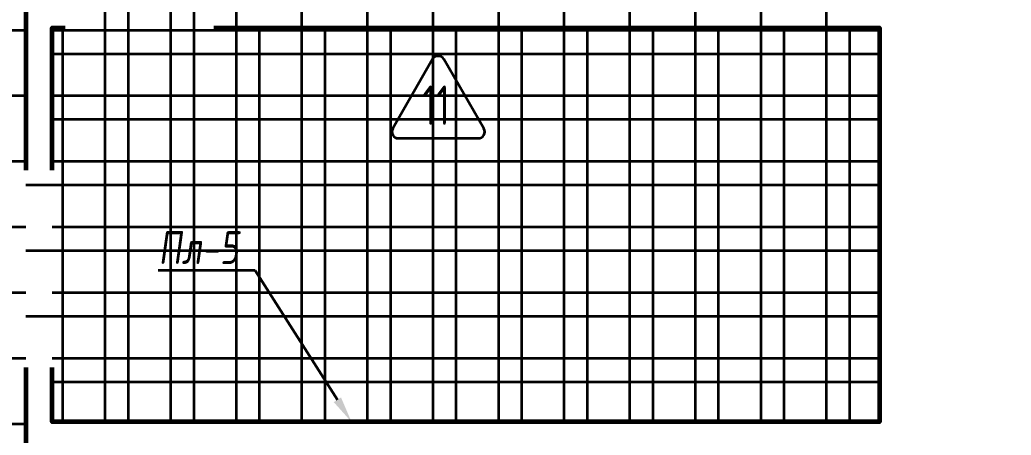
# Model space of a CAD drawing. Header units: millimetres. Extents: x -510890 to 418982, y -118257 to 141350.
# Drawn here: x 253440 to 260976, y -61776 to -58621 of the extents above; entities that cross this region are included whole.
import ezdxf
from ezdxf import colors
from ezdxf.entities.mleader import LeaderData, LeaderLine
from ezdxf.enums import TextEntityAlignment as Align
from ezdxf.math import Vec2, Vec3

# ---------------------------------------------------------------- set-up
doc = ezdxf.new("R2010")
doc.units = ezdxf.units.MM
doc.layers.add('АР_Площадь контур', color=220, linetype='Continuous', lineweight=35, plot=False)
doc.styles.add('ISOCPEUR', font='isocpeur.ttf', dxfattribs={"height": 800})
doc.styles.add('Архитект', font='isocpeur.ttf', dxfattribs={"width": 0.8, "oblique": 8})

msp = doc.modelspace()

# ---------------------------------------------------------------- hatches: boundary and pattern name
at = {"layer": 'АР_Площадь контур', "true_color": 0x000000, "transparency": 33554687}
h = msp.add_hatch(dxfattribs=at)
h.set_pattern_fill('ANSI37', color=18, scale=157, angle=45, style=0)
h.set_pattern_definition([(90, (2999.9, -126491.3), (-498.475, 0), []), (180, (2999.9, -126491.3), (-6e-14, -498.475), [])])
h.paths.add_polyline_path([(253485.5, -64835.6), (249675.5, -64835.6), (249675.5, -54583.1), (249375.5, -54583.1), (249375.5, -55295.6), (245745.5, -55295.6), (245745.5, -54508.2), (245545.5, -54508.2), (245545.5, -52808.2), (245745.5, -52808.2), (245745.5, -52246.8), (249375.5, -52246.8), (249375.5, -52583.1), (249575.5, -52583.1), (249575.5, -51625.6), (249675.5, -51625.6), (249675.5, -51225.6), (253485.5, -51225.6), (253485.5, -62985.9), (253685.5, -62985.9), (253685.5, -62515.8), (259875.5, -62515.5), (259875.5, -64735.6), (253685.5, -64735.6), (253685.5, -64485.8), (253485.5, -64485.9)])
h = msp.add_hatch(dxfattribs=at)
h.set_pattern_fill('ANSI37', color=18, scale=157, angle=45, style=0)
h.set_pattern_definition([(90, (139938.06, -126491.3), (-498.475, 0), []), (180, (139938.06, -126491.3), (-6e-14, -498.475), [])])
h.paths.add_polyline_path([(259975.5, -61675.6), (259875.5, -61675.6), (253685.5, -61675.6), (253685.5, -55400.6), (253485.5, -55400.6), (253485.5, -53900.6), (253685.5, -53900.6), (253685.5, -53400.6), (259975.5, -53400.6)])
at = {"layer": 'АР_Площадь контур', "lineweight": 5, "ltscale": 300, "transparency": 33554687}
h = msp.add_hatch(color=252, dxfattribs=at)
h.dxf.hatch_style = 1
h.paths.add_polyline_path([(257975.5, -56061.2), (257475.5, -56061.2)], flags=17)
h.paths.add_polyline_path([(258975.5, -57061.2), (258475.5, -57061.2)], flags=17)
h.paths.add_polyline_path([(259475.5, -56561.2), (258975.5, -56561.2), (258975.5, -57561.2), (259475.5, -57561.2)])
h.paths.add_polyline_path([(259475.5, -57561.2), (258975.5, -57561.2), (258975.5, -58061.2), (259475.5, -58061.2)])
h.paths.add_polyline_path([(259975.5, -57561.2), (259475.5, -57561.2), (259475.5, -58061.2), (259975.5, -58061.2)])
h.paths.add_polyline_path([(259975.5, -58061.2), (259475.5, -58061.2)], flags=17)
h.paths.add_polyline_path([(260975.5, -59061.2), (260475.5, -59061.2)], flags=17)
at = {"layer": 'АР_Площадь контур', "true_color": 0x000000, "transparency": 33554687}
h = msp.add_hatch(dxfattribs=at)
h.set_pattern_fill('ANSI37', color=18, scale=157, angle=45, style=0)
h.set_pattern_definition([(90, (399819.87, 29351.63), (-498.475, 0), []), (180, (399819.87, 29351.63), (-6e-14, -498.475), [])])
h.paths.add_polyline_path([(253685.5, -58681.2), (253785.4, -58681.2), (253785.4, -58561.2), (254915.4, -58561.2), (254915.4, -58679.8), (259975.5, -58681.2), (259975.5, -61675.6), (259875.5, -61675.6), (258859.7, -61675.6), (253685.5, -61675.6), (253685.5, -61262.8), (253485.5, -61262.8), (253485.5, -59762.8), (253685.5, -59762.8)])

# ---------------------------------------------------------------- linework, layer by layer
at = {"layer": 'АР_Площадь контур', "lineweight": 60}
for points in [[(253485.5, -53411.1), (253485.5, -59762.8)], [(253685.5, -59762.8), (253685.3, -58681), (253785.2, -58681)], [(254915.4, -58681.2), (259975.5, -58681.2), (259975.5, -61675.6), (253685.5, -61675.6), (253685.5, -61262.8)], [(253485.5, -61262.8), (253485.5, -62985.9), (253685.5, -62985.9), (253685.5, -62515.6), (259875.5, -62515.6), (259875.5, -62783.9)]]:
    msp.add_lwpolyline(points, dxfattribs=at)
at = {"layer": 'АР_Площадь контур', "linetype": 'Continuous'}
msp.add_lwpolyline([(256317.3, -59521), (256923.5, -59521, 0.577349), (256966.8, -59446), (256663.7, -58921, 0.577354), (256577.1, -58921), (256274, -59446, 0.577349), (256317.3, -59521, 0.000002)], format="xyb", dxfattribs=at)

# ---------------------------------------------------------------- texts
at = {"layer": 'АР_Площадь контур', "linetype": 'Continuous', "style": 'ISOCPEUR', "width": 0.7}
msp.add_text('11', height=300, dxfattribs=at).set_placement((256603.8, -59419.3), align=Align.CENTER)

# ---------------------------------------------------------------- leaders
at = {"layer": 'АР_Площадь контур'}
ml = msp.add_multileader_mtext('Standard', dxfattribs=at)
ml.set_content('Пл-5', color=256, style='Архитект')
ml.set_leader_properties(color=256, linetype='ByLayer', lineweight=-1)
ml.build(insert=Vec2(0, 0))
ml.multileader.update_dxf_attribs({"text_left_attachment_type": 6, "text_right_attachment_type": 6, "dogleg_length": 25, "arrow_head_size": 200})
ctx = ml.context
ctx.base_point, ctx.char_height, ctx.arrow_head_size, ctx.landing_gap_size, ctx.plane_origin = Vec3(254393, -60526), 250, 200, 100, Vec3(240379, -61134.4)
ctx.left_attachment, ctx.right_attachment = 6, 6
notes = []
notes.append((ctx, [(0, (1, 1, 0), (255228.3, -60526), (-1, 0), 25, [(1, [(255961.4, -61675.6)], 0, [])])]))
ctx.mtext.insert, ctx.mtext.width, ctx.mtext.defined_height, ctx.mtext.line_spacing_style, ctx.mtext.flow_direction = Vec3(254493, -60226), 3549.472, 1007.6, 2, 5
for ctx, leaders in notes:
    for number, flags, end, landing, length, lines in leaders:
        leader = LeaderData()
        leader.index, (leader.has_last_leader_line, leader.has_dogleg_vector, leader.attachment_direction) = number, flags
        leader.last_leader_point, leader.dogleg_vector, leader.dogleg_length = Vec3(end), Vec3(landing), length
        for number, points, colour, breaks in lines:
            line = LeaderLine()
            line.index, line.vertices, line.color, line.breaks = number, Vec3.list(points), colors.encode_raw_color(colour), breaks
            leader.lines.append(line)
        ctx.leaders.append(leader)

doc.saveas('drawing.dxf')
